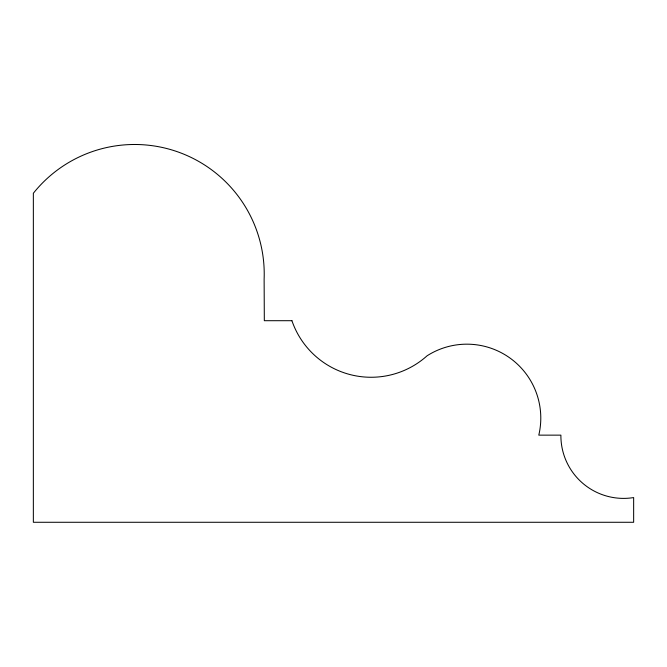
<?xml version="1.0" encoding="UTF-8"?>
<svg xmlns="http://www.w3.org/2000/svg" width="667" height="667" viewBox="0 0 667 667"><rect width="100%" height="100%" fill="white"/><g stroke="black" fill="none" stroke-linecap="round" stroke-linejoin="round"><path stroke-width="1" d="M291.921 320.702L264.324 320.702L264.124 279.223A129.581 129.581 0 0 0 33.35 193.255L33.35 522.278L633.65 522.278L633.65 497.574A62.681 62.681 0 0 1 560.889 435.142L538.794 435.142A73.912 73.912 0 0 0 427.055 355.819A83.709 83.709 0 0 1 291.921 320.702"/></g></svg>
